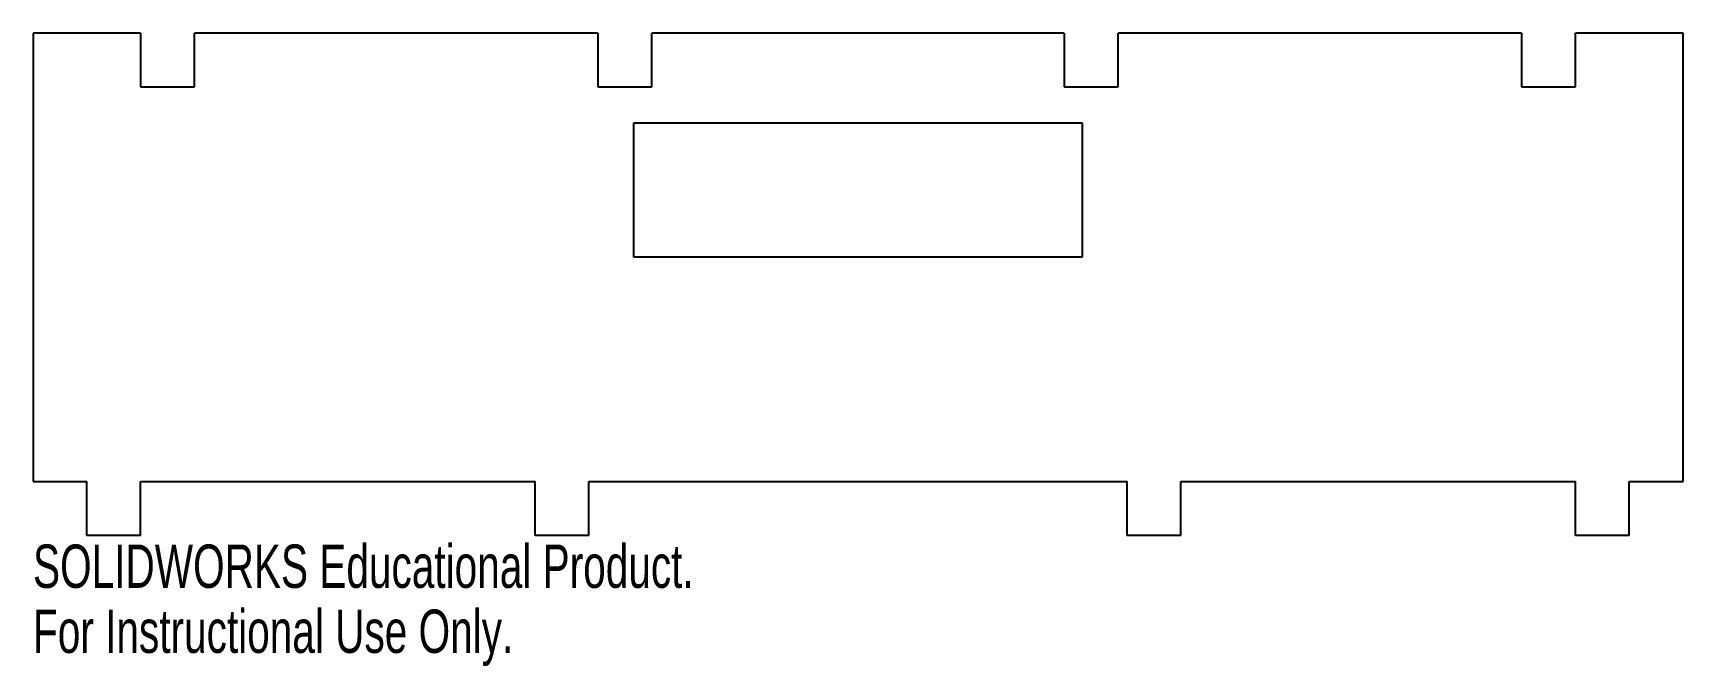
# Model space of a CAD drawing. Header units: millimetres. Extents: x -92 to 92, y -21 to 50.
import ezdxf

# ---------------------------------------------------------------- set-up
doc = ezdxf.new("R2010")
doc.units = ezdxf.units.MM
doc.styles.add('SLDTEXTSTYLE0', font='TXT', dxfattribs={"width": 0.7})

msp = doc.modelspace()

# ---------------------------------------------------------------- linework, layer by layer
at = {"color": 7, "linetype": 'Continuous', "lineweight": 25}
for p, q in [((-92, 50), (-92, 0)), ((-80, 50), (-92, 50)), ((-80, 50), (-80, 44)), ((-74, 44), (-74, 50)), ((-29, 50), (-74, 50)), ((-29, 50), (-29, 44)), ((-23, 44), (-23, 50)), ((23, 50), (-23, 50)), ((23, 50), (23, 44)), ((29, 44), (29, 50)), ((74, 50), (29, 50)), ((74, 50), (74, 44)), ((80, 44), (80, 50)), ((92, 50), (80, 50)), ((92, 0), (92, 50)), ((-80, 44), (-74, 44)), ((-29, 44), (-23, 44)), ((23, 44), (29, 44)), ((74, 44), (80, 44)), ((-25, 40), (25, 40)), ((-25, 25), (-25, 40)), ((25, 40), (25, 25)), ((25, 25), (-25, 25)), ((-92, 0), (-86, 0)), ((-86, -6), (-86, 0)), ((-80, 0), (-36, 0)), ((-80, -6), (-80, 0)), ((-36, -6), (-36, 0)), ((-30, 0), (30, 0)), ((-30, -6), (-30, 0)), ((30, -6), (30, 0)), ((36, 0), (80, 0)), ((36, -6), (36, 0)), ((80, -6), (80, 0)), ((86, 0), (92, 0)), ((86, -6), (86, 0)), ((-80, -6), (-86, -6)), ((-30, -6), (-36, -6)), ((36, -6), (30, -6)), ((86, -6), (80, -6))]:
    msp.add_line(p, q, dxfattribs=at)

# ---------------------------------------------------------------- texts
at = {"color": 7, "linetype": 'Continuous', "char_height": 4.8336, "attachment_point": 1, "style": 'SLDTEXTSTYLE0'}
for s, insert in [('SOLIDWORKS Educational Product.', (-92, -7.02)), ('For Instructional Use Only.', (-92, -14.27))]:
    msp.add_mtext(s, dxfattribs=dict(at, insert=insert))

doc.saveas('drawing.dxf')
